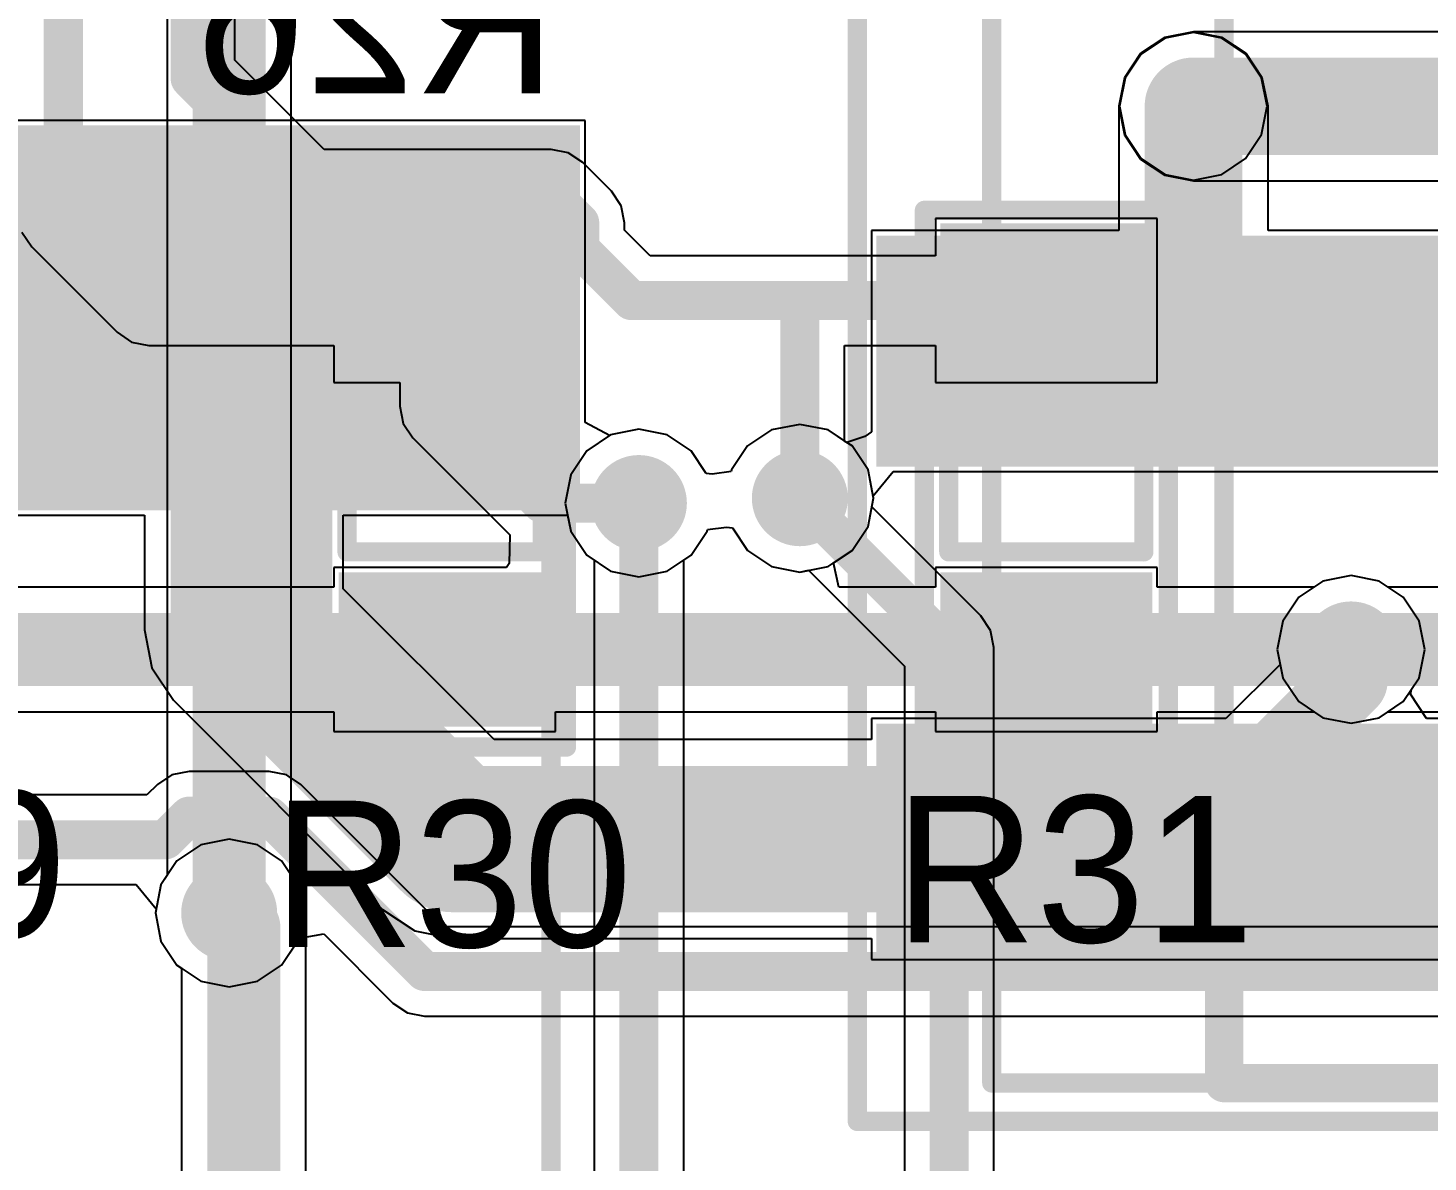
# Model space of a CAD drawing. Header units: millimetres. Extents: x 3.6 to 6.79, y 1.07 to 2.73.
# Drawn here: x 5.4028 to 5.6898, y 1.523 to 1.7554 of the extents above; entities that cross this region are included whole.
import ezdxf

# ---------------------------------------------------------------- set-up
doc = ezdxf.new("R2010")
doc.units = ezdxf.units.MM
doc.header["$MEASUREMENT"] = 0
for name, color, linetype in [('BottomLayer', 5, 'Continuous'), ('BottomOverlay', 54, 'Continuous'), ('BottomPaste', 16, 'Continuous'), ('BottomSolder', 6, 'Continuous'), ('Mechanical11', 56, 'Continuous'), ('Mechanical13', 56, 'Continuous'), ('Mechanical15', 56, 'Continuous'), ('MidLayer1', 16, 'Continuous'), ('MidLayer2', 76, 'Continuous'), ('MultiLayer', 9, 'Continuous'), ('TopLayer', 1, 'Continuous'), ('TopOverlay', 2, 'Continuous'), ('TopPaste', 8, 'Continuous'), ('TopSolder', 216, 'Continuous'), ('ViaHoleLayer', 16, 'Continuous')]:
    doc.layers.add(name, color=color, linetype=linetype)

# ---------------------------------------------------------------- blocks, each defined once
blk = doc.blocks.new('61031621121_B_12')
at = {"layer": 'BottomLayer'}
for points in [[(-0.36968, 0.04528), (-0.33032, 0.04528), (-0.36968, 0.16732), (-0.33032, 0.16732)], [(-0.26969, 0.04528), (-0.23031, 0.04528), (-0.26969, 0.16732), (-0.23031, 0.16732)]]:
    blk.add_solid(points, dxfattribs=at)
at = {"layer": 'BottomOverlay', "const_width": 0.00787}
for points in [[(-0.4, 0.1), (-0.4, -0.1)], [(-0.4, 0.1), (-0.38071, 0.1)]]:
    blk.add_lwpolyline(points, dxfattribs=at)
at = {"layer": 'BottomOverlay', "const_width": 0.00394}
for points in [[(-0.40197, 0.1, 1), (-0.39803, 0.1, 1)], [(-0.40197, 0.1, 1), (-0.39803, 0.1, 1)], [(-0.38268, 0.1, 1), (-0.37874, 0.1, 1)]]:
    blk.add_lwpolyline(points, format="xyb", close=True, dxfattribs=at)
at = {"layer": 'BottomPaste'}
for points in [[(-0.36968, 0.04528), (-0.33032, 0.04528), (-0.36968, 0.16732), (-0.33032, 0.16732)], [(-0.26969, 0.04528), (-0.23031, 0.04528), (-0.26969, 0.16732), (-0.23031, 0.16732)]]:
    blk.add_solid(points, dxfattribs=at)
at = {"layer": 'BottomSolder'}
for points in [[(-0.37368, 0.04128), (-0.32632, 0.04128), (-0.37368, 0.17132), (-0.32632, 0.17132)], [(-0.27369, 0.04128), (-0.22631, 0.04128), (-0.27369, 0.17132), (-0.22631, 0.17132)]]:
    blk.add_solid(points, dxfattribs=at)
at = {"layer": 'Mechanical11', "const_width": 0.00394}
for points in [[(-0.4, 0.1), (0.4, 0.1)], [(-0.4, 0.1), (-0.4, -0.1)]]:
    blk.add_lwpolyline(points, dxfattribs=at)
at = {"layer": 'Mechanical11', "const_width": 0.00197}
blk.add_lwpolyline([(-0.40098, 0.1, 1), (-0.39902, 0.1, 1)], format="xyb", close=True, dxfattribs=at)
blk.add_lwpolyline([(-0.40098, 0.1, 1), (-0.39902, 0.1, 1)], format="xyb", close=True, dxfattribs=at)
at = {"layer": 'Mechanical13', "const_width": 0.00394}
for points in [[(-0.4, 0.14764), (-0.4, -0.14764)], [(-0.4, 0.14764), (0.4, 0.14764)]]:
    blk.add_lwpolyline(points, dxfattribs=at)
at = {"layer": 'Mechanical13', "const_width": 0.00197}
blk.add_lwpolyline([(-0.40098, 0.14764, 1), (-0.39902, 0.14764, 1)], format="xyb", close=True, dxfattribs=at)
blk.add_lwpolyline([(-0.40098, 0.14764, 1), (-0.39902, 0.14764, 1)], format="xyb", close=True, dxfattribs=at)
at = {"layer": 'Mechanical15', "const_width": 0.00394}
for points in [[(-0.40787, 0.1752), (-0.40787, -0.1752)], [(-0.40787, 0.1752), (0.40787, 0.1752)]]:
    blk.add_lwpolyline(points, dxfattribs=at)
at = {"layer": 'Mechanical15', "const_width": 0.00197}
blk.add_lwpolyline([(-0.40886, 0.1752, 1), (-0.40689, 0.1752, 1)], format="xyb", close=True, dxfattribs=at)
blk.add_lwpolyline([(-0.40886, 0.1752, 1), (-0.40689, 0.1752, 1)], format="xyb", close=True, dxfattribs=at)
blk = doc.blocks.new('RES_SMD_0603_83')
at = {"layer": 'TopLayer'}
for points in [[(-0.04681, -0.01772), (-0.02319, -0.01772), (-0.04681, 0.01772), (-0.02319, 0.01772)], [(0.02468, -0.01771), (0.0483, -0.01771), (0.02468, 0.01772), (0.0483, 0.01772)]]:
    blk.add_solid(points, dxfattribs=at)
at = {"layer": 'TopOverlay', "const_width": 0.00394}
for points in [[(-0.055, 0.025), (0.055, 0.025)], [(-0.055, 0.025), (-0.055, -0.025)], [(0.055, 0.025), (0.055, -0.025)], [(-0.015, 0.02), (0.015, 0.02)], [(-0.015, 0.02), (-0.015, -0.02)], [(0.015, 0.02), (0.015, -0.02)], [(-0.015, -0.02), (0.015, -0.02)], [(-0.055, -0.025), (0.035, -0.025)], [(0.035, -0.025), (0.055, -0.025)]]:
    blk.add_lwpolyline(points, dxfattribs=at)
at = {"layer": 'TopOverlay', "const_width": 0.00197}
for points in [[(-0.05599, 0.025, 1), (-0.05402, 0.025, 1)], [(-0.05599, 0.025, 1), (-0.05402, 0.025, 1)], [(0.05401, 0.025, 1), (0.05598, 0.025, 1)], [(0.05401, 0.025, 1), (0.05598, 0.025, 1)], [(-0.01599, 0.02, 1), (-0.01402, 0.02, 1)], [(-0.01599, 0.02, 1), (-0.01402, 0.02, 1)], [(0.01401, 0.02, 1), (0.01598, 0.02, 1)], [(0.01401, 0.02, 1), (0.01598, 0.02, 1)], [(-0.01599, -0.02, 1), (-0.01402, -0.02, 1)], [(-0.01599, -0.02, 1), (-0.01402, -0.02, 1)], [(0.01401, -0.02, 1), (0.01598, -0.02, 1)], [(0.01401, -0.02, 1), (0.01598, -0.02, 1)], [(-0.05599, -0.025, 1), (-0.05402, -0.025, 1)], [(-0.05599, -0.025, 1), (-0.05402, -0.025, 1)], [(0.03401, -0.025, 1), (0.03598, -0.025, 1)], [(0.03401, -0.025, 1), (0.03598, -0.025, 1)], [(0.05401, -0.025, 1), (0.05598, -0.025, 1)], [(0.05401, -0.025, 1), (0.05598, -0.025, 1)]]:
    blk.add_lwpolyline(points, format="xyb", close=True, dxfattribs=at)
at = {"layer": 'TopPaste'}
for points in [[(-0.04681, -0.01772), (-0.02319, -0.01772), (-0.04681, 0.01772), (-0.02319, 0.01772)], [(0.02468, -0.01771), (0.0483, -0.01771), (0.02468, 0.01772), (0.0483, 0.01772)]]:
    blk.add_solid(points, dxfattribs=at)
at = {"layer": 'TopSolder'}
for points in [[(-0.05081, -0.02172), (-0.01919, -0.02172), (-0.05081, 0.02172), (-0.01919, 0.02172)], [(0.02068, -0.02171), (0.0523, -0.02171), (0.02068, 0.02172), (0.0523, 0.02172)]]:
    blk.add_solid(points, dxfattribs=at)
blk = doc.blocks.new('RES_SMD_0603_84')
at = {"layer": 'TopLayer'}
for points in [[(-0.04681, -0.01772), (-0.02319, -0.01772), (-0.04681, 0.01772), (-0.02319, 0.01772)], [(0.02468, -0.01771), (0.0483, -0.01771), (0.02468, 0.01772), (0.0483, 0.01772)]]:
    blk.add_solid(points, dxfattribs=at)
at = {"layer": 'TopOverlay', "const_width": 0.00394}
for points in [[(-0.055, 0.025), (0.055, 0.025)], [(-0.055, 0.025), (-0.055, -0.025)], [(0.055, 0.025), (0.055, -0.025)], [(-0.015, 0.02), (0.015, 0.02)], [(-0.015, 0.02), (-0.015, -0.02)], [(0.015, 0.02), (0.015, -0.02)], [(-0.015, -0.02), (0.015, -0.02)], [(-0.055, -0.025), (0.035, -0.025)], [(0.035, -0.025), (0.055, -0.025)]]:
    blk.add_lwpolyline(points, dxfattribs=at)
at = {"layer": 'TopOverlay', "const_width": 0.00197}
for points in [[(-0.05599, 0.025, 1), (-0.05402, 0.025, 1)], [(-0.05599, 0.025, 1), (-0.05402, 0.025, 1)], [(0.05401, 0.025, 1), (0.05598, 0.025, 1)], [(0.05401, 0.025, 1), (0.05598, 0.025, 1)], [(-0.01599, 0.02, 1), (-0.01402, 0.02, 1)], [(-0.01599, 0.02, 1), (-0.01402, 0.02, 1)], [(0.01401, 0.02, 1), (0.01598, 0.02, 1)], [(0.01401, 0.02, 1), (0.01598, 0.02, 1)], [(-0.01599, -0.02, 1), (-0.01402, -0.02, 1)], [(-0.01599, -0.02, 1), (-0.01402, -0.02, 1)], [(0.01401, -0.02, 1), (0.01598, -0.02, 1)], [(0.01401, -0.02, 1), (0.01598, -0.02, 1)], [(-0.05599, -0.025, 1), (-0.05402, -0.025, 1)], [(-0.05599, -0.025, 1), (-0.05402, -0.025, 1)], [(0.03401, -0.025, 1), (0.03598, -0.025, 1)], [(0.03401, -0.025, 1), (0.03598, -0.025, 1)], [(0.05401, -0.025, 1), (0.05598, -0.025, 1)], [(0.05401, -0.025, 1), (0.05598, -0.025, 1)]]:
    blk.add_lwpolyline(points, format="xyb", close=True, dxfattribs=at)
at = {"layer": 'TopPaste'}
for points in [[(-0.04681, -0.01772), (-0.02319, -0.01772), (-0.04681, 0.01772), (-0.02319, 0.01772)], [(0.02468, -0.01771), (0.0483, -0.01771), (0.02468, 0.01772), (0.0483, 0.01772)]]:
    blk.add_solid(points, dxfattribs=at)
at = {"layer": 'TopSolder'}
for points in [[(-0.05081, -0.02172), (-0.01919, -0.02172), (-0.05081, 0.02172), (-0.01919, 0.02172)], [(0.02068, -0.02171), (0.0523, -0.02171), (0.02068, 0.02172), (0.0523, 0.02172)]]:
    blk.add_solid(points, dxfattribs=at)
blk = doc.blocks.new('RES_SMD_2512_B_88')
at = {"layer": 'BottomLayer'}
for points in [[(-0.16141, 0.05996), (-0.16141, -0.06996), (-0.09054, 0.05996), (-0.09054, -0.06996)], [(0.09056, 0.05996), (0.09056, -0.06996), (0.16142, 0.05996), (0.16142, -0.06996)]]:
    blk.add_solid(points, dxfattribs=at)
at = {"layer": 'BottomOverlay', "const_width": 0.00394}
for points in [[(0.12599, 0.05799), (-0.12598, 0.05799)], [(-0.12598, -0.06799), (-0.12598, 0.05799)], [(0.12599, -0.06799), (0.12599, 0.05799)], [(0.12599, -0.06799), (-0.12598, -0.06799)]]:
    blk.add_lwpolyline(points, dxfattribs=at)
at = {"layer": 'BottomOverlay', "const_width": 0.00197}
for points in [[(-0.12696, 0.05799, 1), (-0.12499, 0.05799, 1)], [(-0.12696, 0.05799, 1), (-0.12499, 0.05799, 1)], [(0.12501, 0.05799, 1), (0.12698, 0.05799, 1)], [(0.12501, 0.05799, 1), (0.12698, 0.05799, 1)], [(-0.12696, -0.06799, 1), (-0.12499, -0.06799, 1)], [(-0.12696, -0.06799, 1), (-0.12499, -0.06799, 1)], [(0.12501, -0.06799, 1), (0.12698, -0.06799, 1)], [(0.12501, -0.06799, 1), (0.12698, -0.06799, 1)]]:
    blk.add_lwpolyline(points, format="xyb", close=True, dxfattribs=at)
at = {"layer": 'BottomPaste'}
for points in [[(-0.16141, 0.05996), (-0.16141, -0.06996), (-0.09054, 0.05996), (-0.09054, -0.06996)], [(0.09056, 0.05996), (0.09056, -0.06996), (0.16142, 0.05996), (0.16142, -0.06996)]]:
    blk.add_solid(points, dxfattribs=at)
at = {"layer": 'BottomSolder'}
for points in [[(-0.16541, 0.06396), (-0.16541, -0.07396), (-0.08654, 0.06396), (-0.08654, -0.07396)], [(0.08656, 0.06396), (0.08656, -0.07396), (0.16542, 0.06396), (0.16542, -0.07396)]]:
    blk.add_solid(points, dxfattribs=at)

msp = doc.modelspace()

# ---------------------------------------------------------------- linework, layer by layer
at = {"layer": 'BottomLayer'}
for p, q in [((5.64169, 1.75461), (5.63583, 1.75344)), ((5.64754, 1.75344), (5.64169, 1.75461)), ((5.63583, 1.75344), (5.63087, 1.75013)), ((5.6525, 1.75013), (5.64754, 1.75344)), ((5.63087, 1.75013), (5.62756, 1.74517)), ((5.65581, 1.74517), (5.6525, 1.75013)), ((5.62756, 1.74517), (5.62639, 1.73931)), ((5.65698, 1.73931), (5.65581, 1.74517)), ((5.62639, 1.73931), (5.62639, 1.71383)), ((5.65698, 1.71383), (5.65698, 1.73931)), ((5.51696, 1.73641), (5.39574, 1.73641)), ((5.51696, 1.67449), (5.51696, 1.73641)), ((5.62639, 1.71383), (5.57566, 1.71383)), ((5.57566, 1.71383), (5.57566, 1.67261)), ((5.70771, 1.71383), (5.65698, 1.71383)), ((5.52196, 1.67182), (5.51696, 1.67449)), ((5.561, 1.67413), (5.55521, 1.67298)), ((5.56679, 1.67298), (5.561, 1.67413)), ((5.52221, 1.67198), (5.52196, 1.67182)), ((5.528, 1.67313), (5.52221, 1.67198)), ((5.53379, 1.67198), (5.528, 1.67313)), ((5.5387, 1.6687), (5.53379, 1.67198)), ((5.55521, 1.67298), (5.5503, 1.6697)), ((5.57066, 1.6704), (5.56679, 1.67298)), ((5.57434, 1.67164), (5.57066, 1.6704)), ((5.57566, 1.67261), (5.57434, 1.67164)), ((5.54178, 1.66409), (5.5387, 1.6687)), ((5.5503, 1.6697), (5.54702, 1.66479)), ((5.54702, 1.66479), (5.54695, 1.66444)), ((5.54305, 1.66393), (5.54178, 1.66409)), ((5.54695, 1.66444), (5.54305, 1.66393)), ((5.57604, 1.65946), (5.58015, 1.66446)), ((5.58015, 1.66446), (5.70771, 1.66446)), ((5.57613, 1.659), (5.57604, 1.65946)), ((5.57498, 1.65321), (5.57613, 1.659)), ((5.37939, 1.65554), (5.42661, 1.65554)), ((5.42661, 1.65554), (5.42661, 1.632)), ((5.46739, 1.64045), (5.46739, 1.65554)), ((5.46739, 1.65554), (5.51336, 1.65554)), ((5.51336, 1.65554), (5.51402, 1.65221)), ((5.51402, 1.65221), (5.5173, 1.6473)), ((5.5387, 1.6473), (5.54198, 1.65221)), ((5.54198, 1.65221), (5.54205, 1.65256)), ((5.54205, 1.65256), (5.54595, 1.65307)), ((5.54595, 1.65307), (5.54722, 1.65291)), ((5.54722, 1.65291), (5.5503, 1.6483)), ((5.5717, 1.6483), (5.57498, 1.65321)), ((5.5503, 1.6483), (5.55521, 1.64502)), ((5.56679, 1.64502), (5.5717, 1.6483)), ((5.5173, 1.6473), (5.52221, 1.64402)), ((5.53379, 1.64402), (5.5387, 1.6473)), ((5.55521, 1.64502), (5.561, 1.64387)), ((5.561, 1.64387), (5.56679, 1.64502)), ((5.52221, 1.64402), (5.528, 1.64287)), ((5.528, 1.64287), (5.53379, 1.64402)), ((5.66821, 1.64198), (5.6633, 1.6387)), ((5.674, 1.64313), (5.66821, 1.64198)), ((5.67979, 1.64198), (5.674, 1.64313)), ((5.6847, 1.6387), (5.67979, 1.64198)), ((5.4983, 1.60953), (5.46739, 1.64045)), ((5.6633, 1.6387), (5.66002, 1.63379)), ((5.68798, 1.63379), (5.6847, 1.6387)), ((5.66002, 1.63379), (5.65887, 1.628)), ((5.68913, 1.628), (5.68798, 1.63379)), ((5.42661, 1.632), (5.42816, 1.6242)), ((5.65887, 1.628), (5.65947, 1.62495)), ((5.68798, 1.62221), (5.68913, 1.628)), ((5.65947, 1.62495), (5.64835, 1.61383)), ((5.42816, 1.6242), (5.43258, 1.61758)), ((5.68643, 1.61989), (5.68798, 1.62221)), ((5.68622, 1.61883), (5.68643, 1.61989)), ((5.68949, 1.61383), (5.68622, 1.61883)), ((5.43258, 1.61758), (5.47544, 1.57472)), ((5.64835, 1.61383), (5.57566, 1.61383)), ((5.57566, 1.61383), (5.57566, 1.60953)), ((5.70771, 1.61383), (5.68949, 1.61383)), ((5.57566, 1.60953), (5.4983, 1.60953)), ((5.43821, 1.58798), (5.4333, 1.5847)), ((5.444, 1.58913), (5.43821, 1.58798)), ((5.44979, 1.58798), (5.444, 1.58913)), ((5.4547, 1.5847), (5.44979, 1.58798)), ((5.4333, 1.5847), (5.43002, 1.57979)), ((5.45798, 1.57979), (5.4547, 1.5847)), ((5.43002, 1.57979), (5.42887, 1.574)), ((5.45875, 1.57591), (5.45798, 1.57979)), ((5.45878, 1.57588), (5.45875, 1.57591)), ((5.45975, 1.571), (5.45878, 1.57588)), ((5.42887, 1.574), (5.43002, 1.56821)), ((5.47544, 1.57472), (5.48205, 1.5703)), ((5.45975, 1.48444), (5.45975, 1.571)), ((5.48205, 1.5703), (5.48986, 1.56875)), ((5.43002, 1.56821), (5.4333, 1.5633)), ((5.48986, 1.56875), (5.48986, 1.56875)), ((5.48986, 1.56875), (5.57566, 1.56875)), ((5.57566, 1.56875), (5.57566, 1.56446)), ((5.57566, 1.56446), (5.70771, 1.56446)), ((5.4333, 1.5633), (5.43426, 1.56266)), ((5.43426, 1.56266), (5.43426, 1.48444))]:
    msp.add_line(p, q, dxfattribs=at)
for points, const_width in [([(5.64169, 1.68914), (5.64169, 1.73931)], 0.02), ([(5.383, 1.69598), (5.447, 1.69598)], 0.03), ([(5.447, 1.632), (5.447, 1.69598)], 0.03), ([(5.447, 1.632), (5.48986, 1.58914)], 0.03), ([(5.674, 1.62146), (5.674, 1.628)], 0.015), ([(5.64169, 1.58914), (5.674, 1.62146)], 0.015), ([(5.48986, 1.58914), (5.64169, 1.58914)], 0.03), ([(5.64169, 1.58914), (5.74214, 1.58914)], 0.03), ([(5.444, 1.574), (5.447, 1.571)], 0.015), ([(5.447, 1.44401), (5.447, 1.571)], 0.015)]:
    msp.add_lwpolyline(points, dxfattribs=dict(at, const_width=const_width))
for points, const_width in [([(5.63669, 1.73931, 1), (5.64669, 1.73931, 1)], 0.01), ([(5.63676, 1.73931, 1), (5.64661, 1.73931, 1)], 0.00984), ([(5.4395, 1.69598, 1), (5.4545, 1.69598, 1)], 0.015), ([(5.4395, 1.69598, 1), (5.4545, 1.69598, 1)], 0.015), ([(5.63669, 1.68914, 1), (5.64669, 1.68914, 1)], 0.01), ([(5.52308, 1.658, 1), (5.53292, 1.658, 1)], 0.00984), ([(5.55608, 1.659, 1), (5.56592, 1.659, 1)], 0.00984), ([(5.4395, 1.632, 1), (5.4545, 1.632, 1)], 0.015), ([(5.4395, 1.632, 1), (5.4545, 1.632, 1)], 0.015), ([(5.66908, 1.628, 1), (5.67892, 1.628, 1)], 0.00984), ([(5.67025, 1.628, 1), (5.67775, 1.628, 1)], 0.0075), ([(5.67025, 1.62146, 1), (5.67775, 1.62146, 1)], 0.0075), ([(5.67025, 1.62146, 1), (5.67775, 1.62146, 1)], 0.0075), ([(5.48236, 1.58914, 1), (5.49736, 1.58914, 1)], 0.015), ([(5.48236, 1.58914, 1), (5.49736, 1.58914, 1)], 0.015), ([(5.63419, 1.58914, 1), (5.64919, 1.58914, 1)], 0.015), ([(5.63419, 1.58914, 1), (5.64919, 1.58914, 1)], 0.015), ([(5.63794, 1.58914, 1), (5.64544, 1.58914, 1)], 0.0075), ([(5.43908, 1.574, 1), (5.44892, 1.574, 1)], 0.00984), ([(5.44025, 1.574, 1), (5.44775, 1.574, 1)], 0.0075), ([(5.44325, 1.571, 1), (5.45075, 1.571, 1)], 0.0075), ([(5.44325, 1.571, 1), (5.45075, 1.571, 1)], 0.0075)]:
    msp.add_lwpolyline(points, format="xyb", close=True, dxfattribs=dict(at, const_width=const_width))
at = {"layer": 'MidLayer1'}
for p, q in [((5.45674, 1.58164), (5.45674, 1.856)), ((5.43126, 1.85072), (5.43126, 1.58164)), ((5.64169, 1.75461), (5.63583, 1.75344)), ((5.97769, 1.75461), (5.64169, 1.75461)), ((5.63583, 1.75344), (5.63087, 1.75013)), ((5.63087, 1.75013), (5.62756, 1.74517)), ((5.62756, 1.74517), (5.62639, 1.73931)), ((5.62639, 1.73931), (5.62756, 1.73346)), ((5.62756, 1.73346), (5.63087, 1.7285)), ((5.63087, 1.7285), (5.63583, 1.72519)), ((5.63583, 1.72519), (5.64169, 1.72402)), ((5.64169, 1.72402), (5.97135, 1.72402)), ((5.561, 1.67413), (5.55521, 1.67298)), ((5.56679, 1.67298), (5.561, 1.67413)), ((5.52221, 1.67198), (5.5173, 1.6687)), ((5.528, 1.67313), (5.52221, 1.67198)), ((5.53379, 1.67198), (5.528, 1.67313)), ((5.5387, 1.6687), (5.53379, 1.67198)), ((5.55521, 1.67298), (5.5503, 1.6697)), ((5.5717, 1.6697), (5.56679, 1.67298)), ((5.5173, 1.6687), (5.51402, 1.66379)), ((5.54178, 1.66409), (5.5387, 1.6687)), ((5.5503, 1.6697), (5.54702, 1.66479)), ((5.57498, 1.66479), (5.5717, 1.6697)), ((5.54702, 1.66479), (5.54695, 1.66444)), ((5.57613, 1.659), (5.57498, 1.66479)), ((5.51402, 1.66379), (5.51287, 1.658)), ((5.54305, 1.66393), (5.54178, 1.66409)), ((5.54695, 1.66444), (5.54305, 1.66393)), ((5.51287, 1.658), (5.51402, 1.65221)), ((5.57578, 1.6572), (5.57613, 1.659)), ((5.59811, 1.63487), (5.57578, 1.6572)), ((5.51402, 1.65221), (5.5173, 1.6473)), ((5.5387, 1.6473), (5.54198, 1.65221)), ((5.54198, 1.65221), (5.54205, 1.65256)), ((5.54205, 1.65256), (5.54595, 1.65307)), ((5.54595, 1.65307), (5.54722, 1.65291)), ((5.54722, 1.65291), (5.5503, 1.6483)), ((5.5503, 1.6483), (5.55521, 1.64502)), ((5.5173, 1.6473), (5.51882, 1.64628)), ((5.51882, 1.64628), (5.51882, 1.204)), ((5.53718, 1.64628), (5.5387, 1.6473)), ((5.53718, 1.20998), (5.53718, 1.64628)), ((5.55521, 1.64502), (5.561, 1.64387)), ((5.561, 1.64387), (5.5628, 1.64422)), ((5.5628, 1.64422), (5.58245, 1.62458)), ((5.66821, 1.64198), (5.6633, 1.6387)), ((5.674, 1.64313), (5.66821, 1.64198)), ((5.67979, 1.64198), (5.674, 1.64313)), ((5.6847, 1.6387), (5.67979, 1.64198)), ((5.6633, 1.6387), (5.66002, 1.63379)), ((5.68798, 1.63379), (5.6847, 1.6387)), ((5.6001, 1.63189), (5.59811, 1.63487)), ((5.66002, 1.63379), (5.65887, 1.628)), ((5.68913, 1.628), (5.68798, 1.63379)), ((5.6008, 1.62838), (5.6001, 1.63189)), ((5.6008, 1.2041), (5.6008, 1.62838)), ((5.65887, 1.628), (5.66002, 1.62221)), ((5.68798, 1.62221), (5.68913, 1.628)), ((5.58245, 1.62458), (5.58245, 1.2041)), ((5.66002, 1.62221), (5.6633, 1.6173)), ((5.6847, 1.6173), (5.68798, 1.62221)), ((5.6633, 1.6173), (5.66821, 1.61402)), ((5.67979, 1.61402), (5.6847, 1.6173)), ((5.66821, 1.61402), (5.674, 1.61286)), ((5.674, 1.61286), (5.67979, 1.61402)), ((5.43126, 1.58164), (5.43002, 1.57979)), ((5.45798, 1.57979), (5.45674, 1.58164)), ((5.43002, 1.57979), (5.42887, 1.574)), ((5.45913, 1.574), (5.45798, 1.57979)), ((5.42887, 1.574), (5.43002, 1.56821)), ((5.45798, 1.56821), (5.45913, 1.574)), ((5.43002, 1.56821), (5.4333, 1.5633)), ((5.4547, 1.5633), (5.45798, 1.56821)), ((5.4333, 1.5633), (5.43821, 1.56002)), ((5.44979, 1.56002), (5.4547, 1.5633)), ((5.43821, 1.56002), (5.444, 1.55887)), ((5.444, 1.55887), (5.44979, 1.56002))]:
    msp.add_line(p, q, dxfattribs=at)
for points, const_width in [([(5.444, 1.574), (5.444, 1.856)], 0.015), ([(5.64169, 1.73931), (5.97769, 1.73931)], 0.02), ([(5.528, 1.204), (5.528, 1.658)], 0.008), ([(5.561, 1.659), (5.59162, 1.62838)], 0.008), ([(5.59162, 1.19238), (5.59162, 1.62838)], 0.008)]:
    msp.add_lwpolyline(points, dxfattribs=dict(at, const_width=const_width))
for points, const_width in [([(5.63669, 1.73931, 1), (5.64669, 1.73931, 1)], 0.01), ([(5.63676, 1.73931, 1), (5.64661, 1.73931, 1)], 0.00984), ([(5.52308, 1.658, 1), (5.53292, 1.658, 1)], 0.00984), ([(5.55608, 1.659, 1), (5.56592, 1.659, 1)], 0.00984), ([(5.526, 1.658, 1), (5.53, 1.658, 1)], 0.004), ([(5.559, 1.659, 1), (5.563, 1.659, 1)], 0.004), ([(5.66908, 1.628, 1), (5.67892, 1.628, 1)], 0.00984), ([(5.58962, 1.62838, 1), (5.59362, 1.62838, 1)], 0.004), ([(5.58962, 1.62838, 1), (5.59362, 1.62838, 1)], 0.004), ([(5.43908, 1.574, 1), (5.44892, 1.574, 1)], 0.00984), ([(5.44025, 1.574, 1), (5.44775, 1.574, 1)], 0.0075)]:
    msp.add_lwpolyline(points, format="xyb", close=True, dxfattribs=dict(at, const_width=const_width))
at = {"layer": 'MidLayer2'}
for p, q in [((5.64169, 1.75445), (5.63589, 1.7533)), ((5.64748, 1.7533), (5.64169, 1.75445)), ((5.63589, 1.7533), (5.63098, 1.75002)), ((5.65239, 1.75002), (5.64748, 1.7533)), ((5.63098, 1.75002), (5.6277, 1.74511)), ((5.65567, 1.74511), (5.65239, 1.75002)), ((5.6277, 1.74511), (5.62655, 1.73931)), ((5.65682, 1.73931), (5.65567, 1.74511)), ((5.62655, 1.73931), (5.6277, 1.73352)), ((5.65567, 1.73352), (5.65682, 1.73931)), ((5.6277, 1.73352), (5.63098, 1.72861)), ((5.65239, 1.72861), (5.65567, 1.73352)), ((5.63098, 1.72861), (5.63589, 1.72533)), ((5.64748, 1.72533), (5.65239, 1.72861)), ((5.63589, 1.72533), (5.64169, 1.72418)), ((5.64169, 1.72418), (5.64748, 1.72533)), ((5.561, 1.67413), (5.55521, 1.67298)), ((5.56679, 1.67298), (5.561, 1.67413)), ((5.52221, 1.67198), (5.5173, 1.6687)), ((5.528, 1.67313), (5.52221, 1.67198)), ((5.53379, 1.67198), (5.528, 1.67313)), ((5.5387, 1.6687), (5.53379, 1.67198)), ((5.55521, 1.67298), (5.5503, 1.6697)), ((5.5717, 1.6697), (5.56679, 1.67298)), ((5.5173, 1.6687), (5.51402, 1.66379)), ((5.54178, 1.66409), (5.5387, 1.6687)), ((5.5503, 1.6697), (5.54702, 1.66479)), ((5.57498, 1.66479), (5.5717, 1.6697)), ((5.54702, 1.66479), (5.54695, 1.66444)), ((5.57613, 1.659), (5.57498, 1.66479)), ((5.51402, 1.66379), (5.51287, 1.658)), ((5.54305, 1.66393), (5.54178, 1.66409)), ((5.54695, 1.66444), (5.54305, 1.66393)), ((5.51287, 1.658), (5.51402, 1.65221)), ((5.57498, 1.65321), (5.57613, 1.659)), ((5.51402, 1.65221), (5.5173, 1.6473)), ((5.5387, 1.6473), (5.54198, 1.65221)), ((5.54198, 1.65221), (5.54205, 1.65256)), ((5.54205, 1.65256), (5.54595, 1.65307)), ((5.54595, 1.65307), (5.54722, 1.65291)), ((5.54722, 1.65291), (5.5503, 1.6483)), ((5.5717, 1.6483), (5.57498, 1.65321)), ((5.5503, 1.6483), (5.55521, 1.64502)), ((5.56679, 1.64502), (5.5717, 1.6483)), ((5.5173, 1.6473), (5.52221, 1.64402)), ((5.53379, 1.64402), (5.5387, 1.6473)), ((5.55521, 1.64502), (5.561, 1.64387)), ((5.561, 1.64387), (5.56679, 1.64502)), ((5.52221, 1.64402), (5.528, 1.64287)), ((5.528, 1.64287), (5.53379, 1.64402)), ((5.66821, 1.64198), (5.6633, 1.6387)), ((5.674, 1.64313), (5.66821, 1.64198)), ((5.67979, 1.64198), (5.674, 1.64313)), ((5.6847, 1.6387), (5.67979, 1.64198)), ((5.6633, 1.6387), (5.66002, 1.63379)), ((5.68798, 1.63379), (5.6847, 1.6387)), ((5.66002, 1.63379), (5.65887, 1.628)), ((5.68913, 1.628), (5.68798, 1.63379)), ((5.65887, 1.628), (5.66002, 1.62221)), ((5.68798, 1.62221), (5.68913, 1.628)), ((5.66002, 1.62221), (5.6633, 1.6173)), ((5.6847, 1.6173), (5.68798, 1.62221)), ((5.6633, 1.6173), (5.66821, 1.61402)), ((5.67979, 1.61402), (5.6847, 1.6173)), ((5.66821, 1.61402), (5.674, 1.61286)), ((5.674, 1.61286), (5.67979, 1.61402)), ((5.43227, 1.60232), (5.42929, 1.60033)), ((5.43578, 1.60302), (5.43227, 1.60232)), ((5.45222, 1.60302), (5.43578, 1.60302)), ((5.45573, 1.60232), (5.45222, 1.60302)), ((5.45871, 1.60033), (5.45573, 1.60232)), ((5.42929, 1.60033), (5.42714, 1.59818)), ((5.48786, 1.57118), (5.45871, 1.60033)), ((5.42714, 1.59818), (4.44772, 1.59818)), ((5.26105, 1.57982), (5.42493, 1.57982)), ((5.42493, 1.57982), (5.42903, 1.57482)), ((5.42903, 1.57482), (5.42887, 1.574)), ((5.42887, 1.574), (5.43002, 1.56821)), ((5.92451, 1.57118), (5.48786, 1.57118)), ((5.43002, 1.56821), (5.4333, 1.5633)), ((5.4547, 1.5633), (5.45791, 1.5681)), ((5.45791, 1.5681), (5.45844, 1.56885)), ((5.45844, 1.56885), (5.46338, 1.56971)), ((5.46338, 1.56971), (5.47757, 1.55551)), ((5.4333, 1.5633), (5.43821, 1.56002)), ((5.44979, 1.56002), (5.4547, 1.5633)), ((5.43821, 1.56002), (5.444, 1.55887)), ((5.444, 1.55887), (5.44979, 1.56002)), ((5.47757, 1.55551), (5.48055, 1.55352)), ((5.48055, 1.55352), (5.48406, 1.55282)), ((5.48406, 1.55282), (5.95436, 1.55282))]:
    msp.add_line(p, q, dxfattribs=at)
for points, const_width in [([(5.63676, 1.73931, 1), (5.64661, 1.73931, 1)], 0.00984), ([(5.52308, 1.658, 1), (5.53292, 1.658, 1)], 0.00984), ([(5.55608, 1.659, 1), (5.56592, 1.659, 1)], 0.00984), ([(5.66908, 1.628, 1), (5.67892, 1.628, 1)], 0.00984), ([(5.43378, 1.59384, 1), (5.43778, 1.59384, 1)], 0.004), ([(5.43378, 1.59384, 1), (5.43778, 1.59384, 1)], 0.004), ([(5.45022, 1.59384, 1), (5.45422, 1.59384, 1)], 0.004), ([(5.45022, 1.59384, 1), (5.45422, 1.59384, 1)], 0.004), ([(5.42894, 1.589, 1), (5.43294, 1.589, 1)], 0.004), ([(5.42894, 1.589, 1), (5.43294, 1.589, 1)], 0.004), ([(5.43908, 1.574, 1), (5.44892, 1.574, 1)], 0.00984), ([(5.48206, 1.562, 1), (5.48606, 1.562, 1)], 0.004), ([(5.48206, 1.562, 1), (5.48606, 1.562, 1)], 0.004)]:
    msp.add_lwpolyline(points, format="xyb", close=True, dxfattribs=dict(at, const_width=const_width))
at = {"layer": 'MidLayer2', "const_width": 0.008}
for points in [[(5.43094, 1.589), (5.43578, 1.59384)], [(5.43578, 1.59384), (5.45222, 1.59384)], [(5.45222, 1.59384), (5.48406, 1.562)], [(4.436, 1.589), (5.43094, 1.589)], [(5.48406, 1.562), (5.95436, 1.562)]]:
    msp.add_lwpolyline(points, dxfattribs=at)
at = {"layer": 'MultiLayer', "const_width": 0.00984}
for points in [[(5.63676, 1.73931, 1), (5.64661, 1.73931, 1)], [(5.52308, 1.658, 1), (5.53292, 1.658, 1)], [(5.55608, 1.659, 1), (5.56592, 1.659, 1)], [(5.66908, 1.628, 1), (5.67892, 1.628, 1)], [(5.43908, 1.574, 1), (5.44892, 1.574, 1)]]:
    msp.add_lwpolyline(points, format="xyb", close=True, dxfattribs=at)
at = {"layer": 'TopLayer'}
for p, q in [((5.44518, 1.7488), (5.44518, 1.759)), ((5.64169, 1.75445), (5.63589, 1.7533)), ((5.64748, 1.7533), (5.64169, 1.75445)), ((5.63589, 1.7533), (5.63098, 1.75002)), ((5.65239, 1.75002), (5.64748, 1.7533)), ((5.4635, 1.73048), (5.44518, 1.7488)), ((5.63098, 1.75002), (5.6277, 1.74511)), ((5.65567, 1.74511), (5.65239, 1.75002)), ((5.6277, 1.74511), (5.62655, 1.73931)), ((5.65682, 1.73931), (5.65567, 1.74511)), ((5.62655, 1.73931), (5.6277, 1.73352)), ((5.65567, 1.73352), (5.65682, 1.73931)), ((5.6277, 1.73352), (5.63098, 1.72861)), ((5.65239, 1.72861), (5.65567, 1.73352)), ((5.51001, 1.73048), (5.4635, 1.73048)), ((5.51352, 1.72978), (5.51001, 1.73048)), ((5.5165, 1.72779), (5.51352, 1.72978)), ((5.63098, 1.72861), (5.63589, 1.72533)), ((5.64748, 1.72533), (5.65239, 1.72861)), ((5.52236, 1.72193), (5.5165, 1.72779)), ((5.63589, 1.72533), (5.64169, 1.72418)), ((5.64169, 1.72418), (5.64748, 1.72533)), ((5.52435, 1.71895), (5.52236, 1.72193)), ((5.52505, 1.71544), (5.52435, 1.71895)), ((5.52505, 1.71393), (5.52505, 1.71544)), ((5.53031, 1.70866), (5.52505, 1.71393)), ((5.63424, 1.7163), (5.5888, 1.7163)), ((5.5888, 1.7163), (5.5888, 1.70866)), ((5.63424, 1.68268), (5.63424, 1.7163)), ((5.40152, 1.71349), (5.40351, 1.71051)), ((5.40351, 1.71051), (5.42102, 1.693)), ((5.5888, 1.70866), (5.53031, 1.70866)), ((5.42102, 1.693), (5.424, 1.69101)), ((5.424, 1.69101), (5.42751, 1.69031)), ((5.42751, 1.69031), (5.46544, 1.69031)), ((5.46544, 1.69031), (5.46544, 1.68268)), ((5.57018, 1.67072), (5.57018, 1.69031)), ((5.57018, 1.69031), (5.5888, 1.69031)), ((5.5888, 1.69031), (5.5888, 1.68268)), ((5.46544, 1.68268), (5.47898, 1.68268)), ((5.47898, 1.68268), (5.47898, 1.67785)), ((5.5888, 1.68268), (5.63424, 1.68268)), ((5.47898, 1.67785), (5.47968, 1.67434)), ((5.47968, 1.67434), (5.48166, 1.67136)), ((5.48166, 1.67136), (5.50151, 1.65151)), ((5.5717, 1.6697), (5.57018, 1.67072)), ((5.57498, 1.66479), (5.5717, 1.6697)), ((5.57613, 1.659), (5.57498, 1.66479)), ((5.57498, 1.65321), (5.57613, 1.659)), ((5.50151, 1.65151), (5.50142, 1.64562)), ((5.5717, 1.6483), (5.57498, 1.65321)), ((5.56787, 1.64574), (5.5717, 1.6483)), ((5.50085, 1.64481), (5.46544, 1.64481)), ((5.46544, 1.64481), (5.46544, 1.64074)), ((5.50142, 1.64562), (5.50085, 1.64481)), ((5.56897, 1.64074), (5.56787, 1.64574)), ((5.63424, 1.64481), (5.58881, 1.64481)), ((5.58881, 1.64481), (5.58881, 1.64074)), ((5.63424, 1.64074), (5.63424, 1.64481)), ((5.66821, 1.64198), (5.66636, 1.64074)), ((5.674, 1.64313), (5.66821, 1.64198)), ((5.67979, 1.64198), (5.674, 1.64313)), ((5.68164, 1.64074), (5.67979, 1.64198)), ((5.46544, 1.64074), (5.38751, 1.64074)), ((5.58881, 1.64074), (5.56897, 1.64074)), ((5.66636, 1.64074), (5.63424, 1.64074)), ((5.71218, 1.64074), (5.68164, 1.64074)), ((5.38751, 1.61525), (5.46544, 1.61525)), ((5.46544, 1.61525), (5.46544, 1.61119)), ((5.51087, 1.61119), (5.51087, 1.61525)), ((5.51087, 1.61525), (5.58881, 1.61525)), ((5.58881, 1.61525), (5.58881, 1.61119)), ((5.63424, 1.61119), (5.63424, 1.61525)), ((5.63424, 1.61525), (5.66636, 1.61525)), ((5.66636, 1.61525), (5.66821, 1.61402)), ((5.66821, 1.61402), (5.674, 1.61286)), ((5.674, 1.61286), (5.67979, 1.61402)), ((5.67979, 1.61402), (5.68164, 1.61525)), ((5.68164, 1.61525), (5.71218, 1.61525)), ((5.46544, 1.61119), (5.51087, 1.61119)), ((5.58881, 1.61119), (5.63424, 1.61119)), ((5.43821, 1.58798), (5.4333, 1.5847)), ((5.444, 1.58913), (5.43821, 1.58798)), ((5.44979, 1.58798), (5.444, 1.58913)), ((5.4547, 1.5847), (5.44979, 1.58798)), ((5.4333, 1.5847), (5.43002, 1.57979)), ((5.45798, 1.57979), (5.4547, 1.5847)), ((5.43002, 1.57979), (5.42887, 1.574)), ((5.45913, 1.574), (5.45798, 1.57979)), ((5.42887, 1.574), (5.43002, 1.56821)), ((5.45798, 1.56821), (5.45913, 1.574)), ((5.43002, 1.56821), (5.4333, 1.5633)), ((5.4547, 1.5633), (5.45798, 1.56821)), ((5.4333, 1.5633), (5.43821, 1.56002)), ((5.44979, 1.56002), (5.4547, 1.5633)), ((5.43821, 1.56002), (5.444, 1.55887)), ((5.444, 1.55887), (5.44979, 1.56002))]:
    msp.add_line(p, q, dxfattribs=at)
for points, const_width in [([(5.41, 1.717), (5.41, 1.798)], 0.008), ([(5.436, 1.745), (5.436, 1.798)], 0.008), ([(5.436, 1.745), (5.4597, 1.7213)], 0.008), ([(5.4597, 1.7213), (5.51001, 1.7213)], 0.008), ([(5.51001, 1.7213), (5.51587, 1.71544)], 0.008), ([(5.41, 1.717), (5.42751, 1.69949)], 0.008), ([(5.51587, 1.71013), (5.51587, 1.71544)], 0.008), ([(5.51587, 1.71013), (5.52651, 1.69949)], 0.008), ([(5.42751, 1.69949), (5.48815, 1.69949)], 0.008), ([(5.48815, 1.67785), (5.48815, 1.69949)], 0.008), ([(5.52651, 1.69949), (5.561, 1.69949)], 0.008), ([(5.561, 1.69949), (5.61152, 1.69949)], 0.008), ([(5.561, 1.659), (5.561, 1.69949)], 0.008), ([(5.48815, 1.67785), (5.508, 1.658)], 0.008), ([(5.508, 1.658), (5.528, 1.658)], 0.008), ([(5.36479, 1.628), (5.48816, 1.628)], 0.015), ([(5.48816, 1.628), (5.61153, 1.628)], 0.015), ([(5.61153, 1.628), (5.674, 1.628)], 0.015), ([(5.674, 1.628), (5.73489, 1.628)], 0.015)]:
    msp.add_lwpolyline(points, dxfattribs=dict(at, const_width=const_width))
for points, const_width in [([(5.434, 1.745, 1), (5.438, 1.745, 1)], 0.004), ([(5.434, 1.745, 1), (5.438, 1.745, 1)], 0.004), ([(5.63676, 1.73931, 1), (5.64661, 1.73931, 1)], 0.00984), ([(5.4577, 1.7213, 1), (5.4617, 1.7213, 1)], 0.004), ([(5.4577, 1.7213, 1), (5.4617, 1.7213, 1)], 0.004), ([(5.50801, 1.7213, 1), (5.51201, 1.7213, 1)], 0.004), ([(5.50801, 1.7213, 1), (5.51201, 1.7213, 1)], 0.004), ([(5.408, 1.717, 1), (5.412, 1.717, 1)], 0.004), ([(5.408, 1.717, 1), (5.412, 1.717, 1)], 0.004), ([(5.51387, 1.71544, 1), (5.51787, 1.71544, 1)], 0.004), ([(5.51387, 1.71544, 1), (5.51787, 1.71544, 1)], 0.004), ([(5.51387, 1.71013, 1), (5.51787, 1.71013, 1)], 0.004), ([(5.51387, 1.71013, 1), (5.51787, 1.71013, 1)], 0.004), ([(5.42551, 1.69949, 1), (5.42951, 1.69949, 1)], 0.004), ([(5.42551, 1.69949, 1), (5.42951, 1.69949, 1)], 0.004), ([(5.48615, 1.69949, 1), (5.49015, 1.69949, 1)], 0.004), ([(5.48615, 1.69949, 1), (5.49015, 1.69949, 1)], 0.004), ([(5.52451, 1.69949, 1), (5.52851, 1.69949, 1)], 0.004), ([(5.52451, 1.69949, 1), (5.52851, 1.69949, 1)], 0.004), ([(5.559, 1.69949, 1), (5.563, 1.69949, 1)], 0.004), ([(5.559, 1.69949, 1), (5.563, 1.69949, 1)], 0.004), ([(5.559, 1.69949, 1), (5.563, 1.69949, 1)], 0.004), ([(5.60952, 1.69949, 1), (5.61352, 1.69949, 1)], 0.004), ([(5.48615, 1.67785, 1), (5.49015, 1.67785, 1)], 0.004), ([(5.48615, 1.67785, 1), (5.49015, 1.67785, 1)], 0.004), ([(5.52308, 1.658, 1), (5.53292, 1.658, 1)], 0.00984), ([(5.55608, 1.659, 1), (5.56592, 1.659, 1)], 0.00984), ([(5.506, 1.658, 1), (5.51, 1.658, 1)], 0.004), ([(5.506, 1.658, 1), (5.51, 1.658, 1)], 0.004), ([(5.526, 1.658, 1), (5.53, 1.658, 1)], 0.004), ([(5.559, 1.659, 1), (5.563, 1.659, 1)], 0.004), ([(5.66908, 1.628, 1), (5.67892, 1.628, 1)], 0.00984), ([(5.48441, 1.628, 1), (5.49191, 1.628, 1)], 0.0075), ([(5.48441, 1.628, 1), (5.49191, 1.628, 1)], 0.0075), ([(5.60778, 1.628, 1), (5.61528, 1.628, 1)], 0.0075), ([(5.60778, 1.628, 1), (5.61528, 1.628, 1)], 0.0075), ([(5.67025, 1.628, 1), (5.67775, 1.628, 1)], 0.0075), ([(5.67025, 1.628, 1), (5.67775, 1.628, 1)], 0.0075), ([(5.43908, 1.574, 1), (5.44892, 1.574, 1)], 0.00984)]:
    msp.add_lwpolyline(points, format="xyb", close=True, dxfattribs=dict(at, const_width=const_width))
at = {"layer": 'ViaHoleLayer', "const_width": 0.00591}
for points in [[(5.63873, 1.73931, 1), (5.64464, 1.73931, 1)], [(5.55805, 1.659, 1), (5.56395, 1.659, 1)], [(5.52505, 1.658, 1), (5.53095, 1.658, 1)], [(5.67105, 1.628, 1), (5.67695, 1.628, 1)], [(5.44105, 1.574, 1), (5.44695, 1.574, 1)]]:
    msp.add_lwpolyline(points, format="xyb", close=True, dxfattribs=at)

# ---------------------------------------------------------------- block references
for name, p, rotation in [('61031621121_B_12', (5.74798, 1.93914), 90), ('RES_SMD_2512_B_88', (5.452, 1.57), 270), ('RES_SMD_0603_84', (5.48816, 1.663), 90), ('RES_SMD_0603_83', (5.61153, 1.663), 90)]:
    msp.add_blockref(name, p, dxfattribs=dict(rotation=rotation))

# ---------------------------------------------------------------- texts
at = {"layer": 'BottomOverlay', "text_generation_flag": 2}
msp.add_text('R26', height=0.03, dxfattribs=at).set_placement((5.511, 1.742))
at = {"layer": 'TopOverlay'}
for s, p in [('R29', (5.33719, 1.569)), ('R30', (5.453, 1.567)), ('R31', (5.58046, 1.568))]:
    msp.add_text(s, height=0.03, dxfattribs=at).set_placement(p)

doc.saveas('drawing.dxf')
